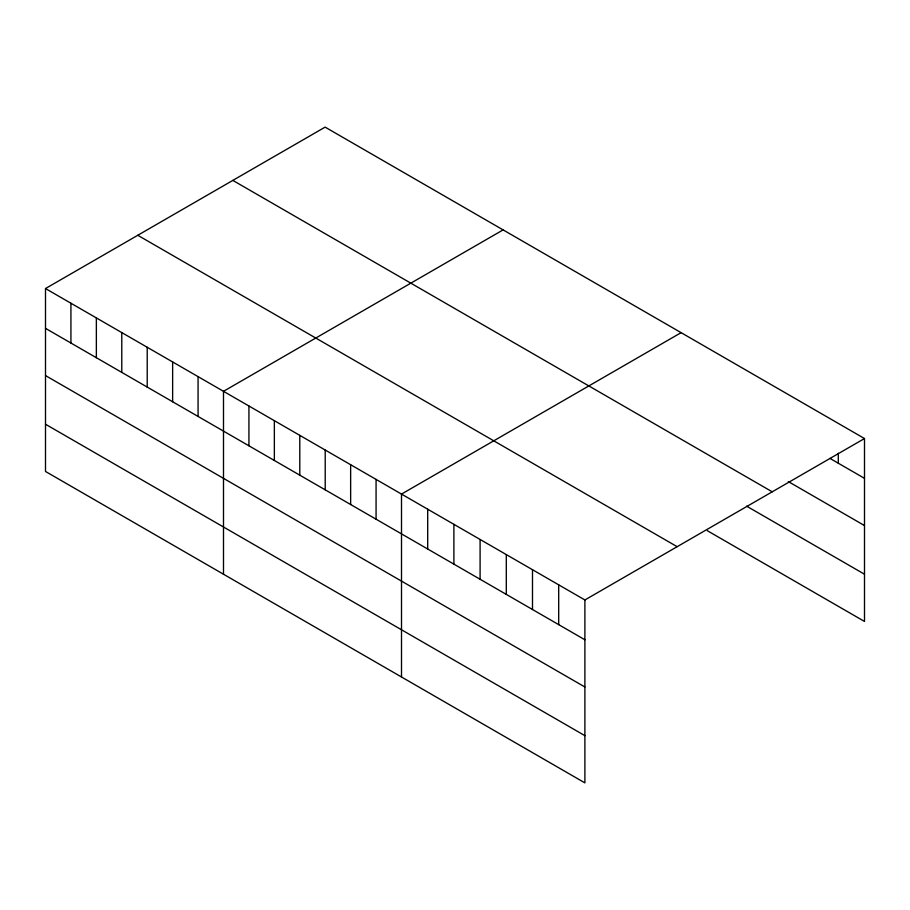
<?xml version="1.0" encoding="UTF-8"?>
<svg xmlns="http://www.w3.org/2000/svg" width="910" height="910" viewBox="0 0 910 910"><rect width="100%" height="100%" fill="white"/><g stroke="black" fill="none" stroke-linecap="round" stroke-linejoin="round"><path stroke-width="1.36" d="M45.5 288.55L584.891 599.963L584.891 782.873L45.5 471.46L45.5 288.55L325.109 127.127L864.5 438.54L864.5 621.45L707.309 530.689M503.105 229.889L223.496 391.323L223.496 574.233M681.101 332.662L401.503 494.084L401.503 676.994M584.891 599.963L864.5 438.54M829.965 458.401L864.5 478.341M788.288 481.561L864.5 525.559M232.835 180.396L772.226 491.81M746.61 506.153L864.5 574.221M137.774 235.28L677.165 546.694M45.5 328.351L584.891 639.764M45.5 375.58L584.891 686.993M45.5 424.231L584.891 735.655M838.303 453.26L838.303 463.213M558.695 584.846L558.695 624.647M532.498 569.717L532.498 609.518M506.301 554.588L506.301 594.389M480.093 539.459L480.093 579.26M453.897 524.342L453.897 564.143M427.7 509.213L427.7 549.014M376.069 479.411L376.069 519.201M350.646 464.726L350.646 504.527M325.211 450.04L325.211 489.842M299.788 435.367L299.788 475.156M274.354 420.682L274.354 460.483M248.93 405.997L248.93 445.798M198.073 376.638L198.073 416.439M172.638 361.952L172.638 401.754M147.215 347.279L147.215 387.08M121.781 332.594L121.781 372.395M96.358 317.92L96.358 357.71M70.923 303.235L70.923 343.036"/></g></svg>
